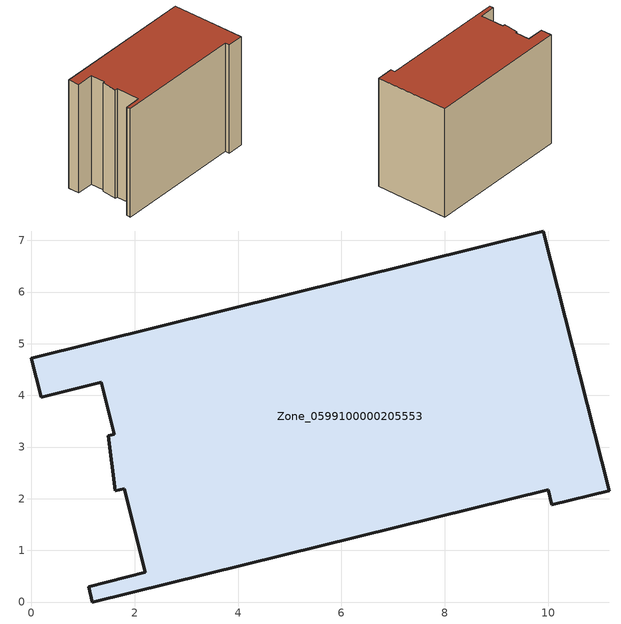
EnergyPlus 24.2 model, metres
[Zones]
Zone_0599100000205553
 floor ground (C_G): 9.9,7.18 11.18,2.15 10.07,1.88 10,2.17 1.18,0 1.11,0.29 2.2,0.57 1.8,2.19 1.62,2.15 1.48,3.22 1.6,3.25 1.35,4.25 0.19,3.96 0,4.72 z0
 wall outside (C_F): 0.19,3.96 1.35,4.25 1.6,3.25 1.48,3.22 1.62,2.15 1.8,2.19 2.2,0.57 1.11,0.29 1.18,0 10,2.17 10.07,1.88 11.18,2.15 9.9,7.18 0,4.72 0.19,3.96 z0:8.05
 roof outside (C_R): 1.18,0 10,2.17 10.07,1.88 11.18,2.15 9.9,7.18 0,4.72 0.19,3.96 1.35,4.25 1.6,3.25 1.48,3.22 1.62,2.15 1.8,2.19 2.2,0.57 1.11,0.29 z8.05
[BUILDING]
Pand.0599100000205553: North Axis=0; Terrain=City; Loads Convergence Tolerance Value=0.04; Temperature Convergence Tolerance Value=0.4; Solar Distribution=FullExterior; Maximum Number of Warmup Days=25; Minimum Number of Warmup Days=1
[Site:Location]
Rotterdam.The.Hague.AP_ZH_NLD Design_Conditions: Latitude=51.96; Longitude=4.45; Time Zone=1; Elevation=-4.5
[SITE:GROUNDTEMPERATURE:BUILDINGSURFACE]
18, 18, 18, 18, 18, 18, 18, 18, 18, 18, 18, 18
[MATERIAL] Thermal Absorptance=0.9; Solar Absorptance=0.7; Visible Absorptance=0.7
Name | Roughness | Thickness | Conductivity | Density | Specific Heat
G.TI.1975-1991 | MediumSmooth | 0.15 | 0.288461 | 540 | 1210
F.TI.1975-1991 | Rough | 0.3 | 0.230769 | 1920 | 840
R.TI.1975-1991 | MediumRough | 0.2 | 0.153846 | 1500 | 1000
[CONSTRUCTION]
C_G: G.TI.1975-1991
C_F: F.TI.1975-1991
C_R: R.TI.1975-1991
[ZONE]
Zone_0599100000205553: Type=1; Multiplier=1; Ceiling Height=Autocalculate; Volume=Autocalculate; Floor Area=autocalculate; Part of Total Floor Area=Yes
[ZONEINFILTRATION:DESIGNFLOWRATE]
Infil_Zone_0599100000205553: Zone or ZoneList or Space or SpaceList=Zone_0599100000205553; Schedule=AlwaysOn; Design Flow Rate Calculation Method=Flow/Area; Flow Rate per Floor Area=0.003; Constant Term Coefficient=1; Temperature Term Coefficient=0; Velocity Term Coefficient=0; Velocity Squared Term Coefficient=0
[HVACTEMPLATE:ZONE:IDEALLOADSAIRSYSTEM]
Zone_0599100000205553: Maximum Heating Supply Air Temperature=50; Minimum Cooling Supply Air Temperature=13; Maximum Heating Supply Air Humidity Ratio=0.0156; Minimum Cooling Supply Air Humidity Ratio=0.0077; Heating Limit=NoLimit; Cooling Limit=NoLimit; Dehumidification Control Type=ConstantSensibleHeatRatio; Cooling Sensible Heat Ratio=0.7; Dehumidification Setpoint=60; Humidification Control Type=None; Humidification Setpoint=30; Outdoor Air Method=None; Outdoor Air Flow Rate per Person=0.00944; Outdoor Air Flow Rate per Zone Floor Area=0; Outdoor Air Flow Rate per Zone=0; Demand Controlled Ventilation Type=None; Outdoor Air Economizer Type=NoEconomizer; Heat Recovery Type=None; Sensible Heat Recovery Effectiveness=0.7; Latent Heat Recovery Effectiveness=0.65
[ZONECONTROL:THERMOSTAT]
ThermostatControl_Zone_0599100000205553: Zone or ZoneList=Zone_0599100000205553; Control Type Schedule=DualSetpointControlType; Control 1=Thermostat_Zone_0599100000205553; Temperature Difference Between Cutout And Setpoint=0
[THERMOSTATSETPOINT:DUALSETPOINT]
Thermostat_Zone_0599100000205553: Heating Setpoint Temperature Schedule=HeatingSetpoint_Zone_0599100000205553; Cooling Setpoint Temperature Schedule=CoolingSetpoint_Zone_0599100000205553
[SCHEDULE:COMPACT]
HeatingSetpoint_Zone_0599100000205553: Through: 12/31, For: AllDays, Until: 24:00, 21
CoolingSetpoint_Zone_0599100000205553: Through: 12/31, For: AllDays, Until: 24:00, 24
DualSetpointControlType: Through: 12/31, For: AllDays, Until: 24:00, 4
AlwaysOn: Through: 12/31, For: AllDays, Until: 24:00, 1
